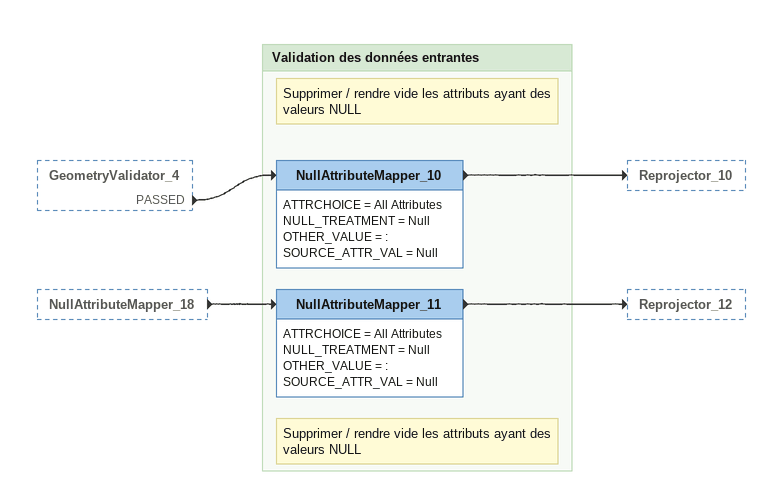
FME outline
GeometryValidator_4 [outside]
    PASSED -> NullAttributeMapper_10
NullAttributeMapper_18 [outside]
    -> NullAttributeMapper_11

Bookmark: Validation des données entrantes
Note: Supprimer / rendre vide les attributs ayant des valeurs NULL
NullAttributeMapper_11
    ATTRCHOICE = All Attributes
    NULL_TREATMENT = Null
    OTHER_VALUE = :
    SOURCE_ATTR_VAL = Null
    -> Reprojector_12
Note: Supprimer / rendre vide les attributs ayant des valeurs NULL
NullAttributeMapper_10
    ATTRCHOICE = All Attributes
    NULL_TREATMENT = Null
    OTHER_VALUE = :
    SOURCE_ATTR_VAL = Null
    -> Reprojector_10
